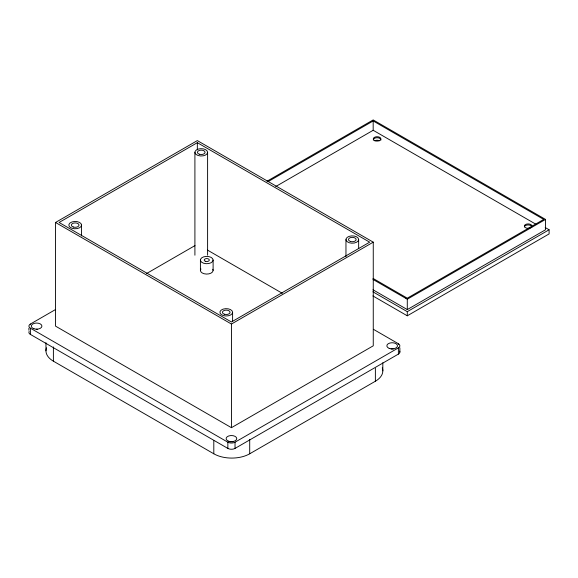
<?xml version="1.0" encoding="UTF-8"?>
<svg xmlns="http://www.w3.org/2000/svg" width="578" height="578" viewBox="0 0 578 578"><rect width="100%" height="100%" fill="white"/><g stroke="black" fill="none" stroke-linecap="round" stroke-linejoin="round"><path stroke-width="0.87" d="M399.875 352.031L399.875 347.884M55.517 222.479L197.336 140.599L373.258 242.168L373.258 345.81L231.438 427.684L55.517 326.122L55.517 222.479L231.438 324.041L373.258 242.168M197.336 142.672L59.108 222.479L231.438 321.975L369.667 242.168L197.336 142.672L197.336 149.861M266.971 181.239L373.178 119.921L545.509 219.416L545.509 229.777L407.288 309.584L372.976 289.773M267.932 181.716L373.178 120.954L543.717 219.416L407.288 298.183L373.02 278.401M399.636 351.142A5.079 2.933 0 0 1 398.387 354.104L235.029 448.412A5.079 2.933 0 0 1 227.855 448.412L30.388 334.409L30.388 328.188A5.079 2.933 0 0 1 30.388 324.048L55.401 309.606M275.728 186.542L373.178 130.281L535.929 224.25M146.574 273.546L194.988 245.592M372.976 279.412L407.288 299.216L545.509 219.416M372.882 291.796L407.288 311.658L549.1 229.777L549.1 233.924L407.288 315.798L372.882 295.936M30.388 328.188L227.855 442.199A5.079 2.933 0 0 0 235.029 442.199L398.387 347.884A5.079 2.933 0 0 0 398.387 343.737L373.417 329.316M46.5 347.812A25.389 14.66 0 0 0 53.393 361.178L213.802 453.788A25.389 14.66 0 0 0 249.71 453.788L375.382 381.227A25.389 14.66 0 0 0 382.282 367.861M545.191 227.522L549.1 229.777M207.473 250.093L282.331 293.313M407.288 299.216L407.288 309.584M407.288 311.658L407.288 315.798M398.387 343.737L398.387 344.517M398.387 347.884L398.387 354.104M382.817 362.753L382.817 370.866M375.382 368.273L375.382 381.227M373.178 120.954L373.178 130.281M358.656 239.538A6.344 3.663 0 0 1 349.134 242.709A6.344 3.663 0 0 1 349.134 236.366A6.344 3.663 0 0 1 358.656 239.538L358.656 248.562M345.962 239.538L345.962 256.683M249.71 439.54L249.71 453.788M235.029 442.199L235.029 448.412M232.602 312.315A6.344 3.663 0 0 1 223.079 315.487A6.344 3.663 0 0 1 223.079 309.143A6.344 3.663 0 0 1 232.602 312.315L232.602 321.339M231.438 324.041L231.438 427.684M227.855 442.199L227.855 448.412M213.802 440.833L213.802 453.788M213.109 260.049A6.344 3.663 0 0 1 203.586 263.221A6.344 3.663 0 0 1 203.586 256.878A6.344 3.663 0 0 1 213.109 260.049L213.109 270.41M207.603 152.325A6.344 3.663 0 0 1 198.081 155.504A6.344 3.663 0 0 1 198.081 149.153A6.344 3.663 0 0 1 207.603 152.325L207.603 255.201M200.414 260.049L200.414 270.41M194.909 152.325L194.909 255.201M81.541 225.109A6.344 3.663 0 0 1 72.026 228.281A6.344 3.663 0 0 1 72.026 221.93A6.344 3.663 0 0 1 81.541 225.109L81.541 235.932M53.393 346.923L53.393 361.178M45.958 342.703L45.958 350.81M30.388 324.048L30.388 324.822M28.9 328.188L28.9 330.262M36.226 329.265A5.332 3.078 0 0 1 37.368 329.294M391.039 349.018A5.332 3.078 0 0 1 393.307 349.018M229.943 441.874A5.332 3.078 0 0 1 232.941 441.874M30.388 334.409A5.079 2.933 0 0 1 29.138 331.447M212.805 269.297A6.344 3.663 0 0 1 206.44 274.073A6.344 3.663 0 0 1 200.934 268.958M405.438 297.836A3.808 2.196 0 0 1 405.561 297.981M530.214 227.963A3.808 2.196 0 0 1 524.477 226.684A3.808 2.196 0 0 1 528.335 223.917A3.808 2.196 0 0 1 531.717 226.879M524.383 226.836A3.808 2.196 0 0 1 528.155 224.95A3.808 2.196 0 0 1 531.919 226.836M373.301 140.093A3.808 2.196 0 0 1 377.094 137.737A3.808 2.196 0 0 1 380.895 140.093M374.602 140.779A3.808 2.196 0 0 1 379.594 140.779M389.182 348.361A5.332 3.078 0 0 0 397.491 346.027A5.332 3.078 0 0 0 389.839 343.043A5.332 3.078 0 0 0 389.182 348.361M228.78 441.274A5.332 3.078 0 0 0 236.77 438.608A5.332 3.078 0 0 0 228.78 435.942A5.332 3.078 0 0 0 228.78 441.274M33.943 328.781A5.332 3.078 0 0 0 41.934 326.122A5.332 3.078 0 0 0 33.943 323.456A5.332 3.078 0 0 0 33.943 328.781M205.334 261.263A2.536 1.467 0 0 0 209.294 260.151A2.536 1.467 0 0 0 205.652 258.727A2.536 1.467 0 0 0 205.334 261.263M73.29 227.01A3.808 2.196 0 0 0 79.005 225.109A3.808 2.196 0 0 0 73.29 223.202A3.808 2.196 0 0 0 73.29 227.01M350.405 241.445A3.808 2.196 0 0 0 356.12 239.538A3.808 2.196 0 0 0 350.405 237.637A3.808 2.196 0 0 0 350.405 241.445M224.351 314.222A3.808 2.196 0 0 0 230.058 312.315A3.808 2.196 0 0 0 224.351 310.415A3.808 2.196 0 0 0 224.351 314.222M199.352 154.232A3.808 2.196 0 0 0 205.06 152.325A3.808 2.196 0 0 0 199.352 150.424A3.808 2.196 0 0 0 199.352 154.232M375.194 140.808A3.808 2.196 0 0 0 380.902 138.901A3.808 2.196 0 0 0 375.194 137A3.808 2.196 0 0 0 375.194 140.808"/></g></svg>
